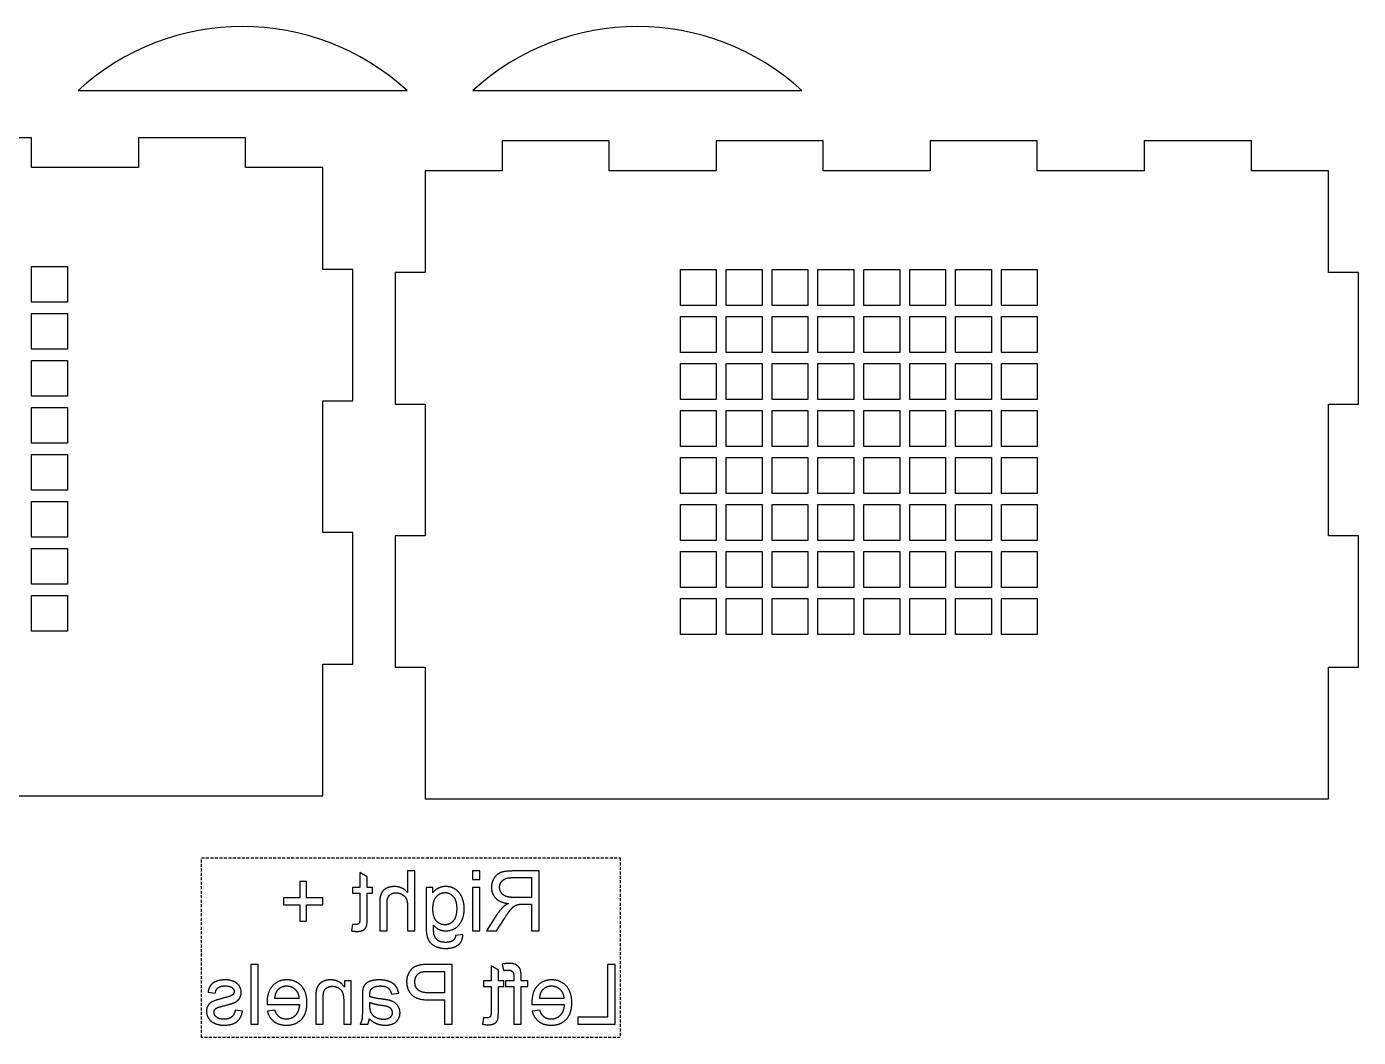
# Model space of a CAD drawing. Header units: millimetres. Extents: x -744 to 481, y -313 to -74.
# Drawn here: x -61.6 to 161, y -304.8 to -135.9 of the extents above; entities that cross this region are included whole.
import ezdxf

# ---------------------------------------------------------------- set-up
doc = ezdxf.new("R2010")
doc.units = ezdxf.units.MM
doc.linetypes.add('DASHED', pattern=[0.75, 0.5, -0.25])
doc.layers.get('0').update_dxf_attribs({"linetype": 'CONTINUOUS'})
doc.layers.add('1', color=7, linetype='DASHED')

msp = doc.modelspace()

# ---------------------------------------------------------------- linework, layer by layer
for p, q in [((-4.69, -278.01), (-5.92, -277.27)), ((-5.92, -277.27), (-5.92, -279.8)), ((-4.69, -279.8), (-4.69, -278.01)), ((3.3, -277.04), (2.07, -277.04)), ((2.07, -277.04), (2.07, -280.63)), ((3.3, -287.04), (3.3, -277.04)), ((14.17, -277.04), (12.94, -277.04)), ((12.94, -277.04), (12.94, -278.46)), ((14.17, -278.46), (14.17, -277.04)), ((19.6, -278.15), (22.76, -278.15)), ((24.08, -277.04), (19.65, -277.04)), ((22.76, -278.15), (22.76, -281.46)), ((24.08, -287.04), (24.08, -277.04)), ((-14.81, -278.82), (-15.97, -278.82)), ((-15.97, -278.82), (-15.97, -281.54)), ((-14.81, -281.54), (-14.81, -278.82)), ((-5.92, -279.8), (-7.15, -279.8)), ((-7.15, -279.8), (-7.15, -280.75)), ((-3.79, -279.8), (-4.69, -279.8)), ((-3.79, -280.75), (-3.79, -279.8)), ((6.29, -279.8), (5.16, -279.8)), ((5.16, -279.8), (5.16, -286.06)), ((6.29, -280.67), (6.29, -279.8)), ((12.94, -278.46), (14.17, -278.46)), ((14.17, -279.8), (12.94, -279.8)), ((12.94, -279.8), (12.94, -287.04)), ((14.17, -287.04), (14.17, -279.8)), ((-15.97, -281.54), (-18.69, -281.54)), ((-18.69, -281.54), (-18.69, -282.68)), ((-18.69, -282.68), (-15.97, -282.68)), ((-15.97, -282.68), (-15.97, -285.43)), ((-12.09, -281.54), (-14.81, -281.54)), ((-14.81, -285.43), (-14.81, -282.68)), ((-14.81, -282.68), (-12.09, -282.68)), ((-12.09, -282.68), (-12.09, -281.54)), ((-7.15, -280.75), (-5.92, -280.75)), ((-5.92, -280.75), (-5.92, -284.99)), ((-4.69, -284.92), (-4.69, -280.75)), ((-4.69, -280.75), (-3.79, -280.75)), ((-2.6, -282.45), (-2.6, -287.04)), ((-1.37, -287.04), (-1.37, -282.45)), ((22.76, -281.46), (19.92, -281.46)), ((21.23, -282.6), (22.76, -282.6)), ((22.76, -282.6), (22.76, -287.04)), ((2.07, -283.08), (2.07, -287.04)), ((17.01, -284.32), (15.27, -287.04)), ((-15.97, -285.43), (-14.81, -285.43)), ((-7.15, -285.95), (-7.33, -287.03)), ((-2.6, -287.04), (-1.37, -287.04)), ((2.07, -287.04), (3.3, -287.04)), ((12.94, -287.04), (14.17, -287.04)), ((15.27, -287.04), (16.94, -287.04)), ((16.94, -287.04), (18.26, -284.96)), ((22.76, -287.04), (24.08, -287.04)), ((11.29, -287.64), (10.1, -287.82)), ((-22.9, -292.65), (-24.12, -292.65)), ((-24.12, -292.65), (-24.12, -302.65)), ((-22.9, -302.65), (-22.9, -292.65)), ((5.66, -293.83), (8.22, -293.83)), ((9.54, -292.65), (5.77, -292.65)), ((8.22, -293.83), (8.22, -297.41)), ((9.54, -302.65), (9.54, -292.65)), ((17.24, -293.61), (16.02, -292.88)), ((16.02, -292.88), (16.02, -295.41)), ((17.24, -295.41), (17.24, -293.61)), ((17.9, -292.6), (18.09, -293.67)), ((36.78, -292.65), (35.46, -292.65)), ((35.46, -292.65), (35.46, -301.47)), ((36.78, -302.65), (36.78, -292.65)), ((-7.39, -295.41), (-8.49, -295.41)), ((-8.49, -295.41), (-8.49, -296.44)), ((-7.39, -302.65), (-7.39, -295.41)), ((16.02, -295.41), (14.78, -295.41)), ((14.78, -295.41), (14.78, -296.36)), ((18.14, -295.41), (17.24, -295.41)), ((18.14, -296.36), (18.14, -295.41)), ((19.83, -295.41), (18.42, -295.41)), ((18.42, -295.41), (18.42, -296.36)), ((19.83, -294.74), (19.83, -295.41)), ((21.05, -295.41), (21.05, -294.64)), ((22.14, -295.41), (21.05, -295.41)), ((22.14, -296.36), (22.14, -295.41)), ((-31.28, -297.28), (-30.08, -297.44)), ((-13.27, -298.2), (-13.27, -302.65)), ((-12.04, -302.65), (-12.04, -298.24)), ((-5.48, -297.98), (-5.48, -299.62)), ((-0.61, -297.64), (0.59, -297.47)), ((8.22, -297.41), (5.64, -297.41)), ((14.78, -296.36), (16.02, -296.36)), ((16.02, -296.36), (16.02, -300.6)), ((17.24, -300.53), (17.24, -296.36)), ((17.24, -296.36), (18.14, -296.36)), ((18.42, -296.36), (19.83, -296.36)), ((19.83, -296.36), (19.83, -302.65)), ((21.05, -302.65), (21.05, -296.36)), ((21.05, -296.36), (22.14, -296.36)), ((-25.54, -300.49), (-26.75, -300.3)), ((-21.42, -299.34), (-16.01, -299.34)), ((-20.11, -300.32), (-21.38, -300.47)), ((-16.08, -298.33), (-20.13, -298.33)), ((-8.61, -298.69), (-8.61, -302.65)), ((-4.24, -299.47), (-4.24, -299.02)), ((5.66, -298.59), (8.22, -298.59)), ((8.22, -298.59), (8.22, -302.65)), ((22.85, -299.34), (28.26, -299.34)), ((24.16, -300.32), (22.89, -300.47)), ((28.19, -298.33), (24.14, -298.33)), ((-24.12, -302.65), (-22.9, -302.65)), ((-13.27, -302.65), (-12.04, -302.65)), ((-8.61, -302.65), (-7.39, -302.65)), ((-5.87, -302.65), (-4.59, -302.65)), ((8.22, -302.65), (9.54, -302.65)), ((14.78, -301.55), (14.61, -302.64)), ((19.83, -302.65), (21.05, -302.65)), ((35.46, -301.47), (30.53, -301.47)), ((30.53, -301.47), (30.53, -302.65)), ((30.53, -302.65), (36.78, -302.65))]:
    msp.add_line(p, q)
for points in [[(-53.02, -146.58), (1.98, -146.58, 0.387925)], [(12.98, -146.58), (67.98, -146.58, 0.387925)]]:
    msp.add_lwpolyline(points, format="xyb", close=True)
msp.add_lwpolyline([(-163.11, -264.48), (-12.11, -264.48), (-12.11, -242.48), (-7.11, -242.48), (-7.11, -220.48), (-12.11, -220.48), (-12.11, -198.48), (-7.11, -198.48), (-7.11, -176.48), (-12.11, -176.48), (-12.11, -159.48), (-25, -159.48), (-25, -154.48), (-42.89, -154.48), (-42.89, -159.48), (-60.78, -159.48), (-60.78, -154.48), (-78.67, -154.48)])
for points in [[(156, -177), (156, -160), (143.11, -160), (143.11, -155), (125.22, -155), (125.22, -160), (107.33, -160), (107.33, -155), (89.44, -155), (89.44, -160), (71.56, -160), (71.56, -155), (53.67, -155), (53.67, -160), (35.78, -160), (35.78, -155), (17.89, -155), (17.89, -160), (5, -160), (5, -177), (0, -177), (0, -199), (5, -199), (5, -221), (0, -221), (0, -243), (5, -243), (5, -265), (156, -265), (156, -243), (161, -243), (161, -221), (156, -221), (156, -199), (161, -199), (161, -177)], [(-54.78, -175.98), (-54.78, -181.98), (-60.78, -181.98), (-60.78, -175.98)], [(53.67, -182.5), (47.67, -182.5), (47.67, -176.5), (53.67, -176.5)], [(61.33, -182.5), (55.33, -182.5), (55.33, -176.5), (61.33, -176.5)], [(69, -182.5), (63, -182.5), (63, -176.5), (69, -176.5)], [(76.67, -182.5), (70.67, -182.5), (70.67, -176.5), (76.67, -176.5)], [(84.33, -182.5), (78.33, -182.5), (78.33, -176.5), (84.33, -176.5)], [(92, -182.5), (86, -182.5), (86, -176.5), (92, -176.5)], [(99.67, -182.5), (93.67, -182.5), (93.67, -176.5), (99.67, -176.5)], [(107.33, -182.5), (101.33, -182.5), (101.33, -176.5), (107.33, -176.5)], [(-54.78, -183.84), (-54.78, -189.84), (-60.78, -189.84), (-60.78, -183.84)], [(53.67, -190.36), (47.67, -190.36), (47.67, -184.36), (53.67, -184.36)], [(61.33, -190.36), (55.33, -190.36), (55.33, -184.36), (61.33, -184.36)], [(69, -190.36), (63, -190.36), (63, -184.36), (69, -184.36)], [(76.67, -190.36), (70.67, -190.36), (70.67, -184.36), (76.67, -184.36)], [(84.33, -190.36), (78.33, -190.36), (78.33, -184.36), (84.33, -184.36)], [(92, -190.36), (86, -190.36), (86, -184.36), (92, -184.36)], [(99.67, -190.36), (93.67, -190.36), (93.67, -184.36), (99.67, -184.36)], [(107.33, -190.36), (101.33, -190.36), (101.33, -184.36), (107.33, -184.36)], [(-54.78, -191.69), (-54.78, -197.69), (-60.78, -197.69), (-60.78, -191.69)], [(53.67, -198.21), (47.67, -198.21), (47.67, -192.21), (53.67, -192.21)], [(61.33, -198.21), (55.33, -198.21), (55.33, -192.21), (61.33, -192.21)], [(69, -198.21), (63, -198.21), (63, -192.21), (69, -192.21)], [(76.67, -198.21), (70.67, -198.21), (70.67, -192.21), (76.67, -192.21)], [(84.33, -198.21), (78.33, -198.21), (78.33, -192.21), (84.33, -192.21)], [(92, -198.21), (86, -198.21), (86, -192.21), (92, -192.21)], [(99.67, -198.21), (93.67, -198.21), (93.67, -192.21), (99.67, -192.21)], [(107.33, -198.21), (101.33, -198.21), (101.33, -192.21), (107.33, -192.21)], [(-54.78, -199.55), (-54.78, -205.55), (-60.78, -205.55), (-60.78, -199.55)], [(53.67, -206.07), (47.67, -206.07), (47.67, -200.07), (53.67, -200.07)], [(61.33, -206.07), (55.33, -206.07), (55.33, -200.07), (61.33, -200.07)], [(69, -206.07), (63, -206.07), (63, -200.07), (69, -200.07)], [(76.67, -206.07), (70.67, -206.07), (70.67, -200.07), (76.67, -200.07)], [(84.33, -206.07), (78.33, -206.07), (78.33, -200.07), (84.33, -200.07)], [(92, -206.07), (86, -206.07), (86, -200.07), (92, -200.07)], [(99.67, -206.07), (93.67, -206.07), (93.67, -200.07), (99.67, -200.07)], [(107.33, -206.07), (101.33, -206.07), (101.33, -200.07), (107.33, -200.07)], [(-54.78, -207.41), (-54.78, -213.41), (-60.78, -213.41), (-60.78, -207.41)], [(53.67, -213.93), (47.67, -213.93), (47.67, -207.93), (53.67, -207.93)], [(61.33, -213.93), (55.33, -213.93), (55.33, -207.93), (61.33, -207.93)], [(69, -213.93), (63, -213.93), (63, -207.93), (69, -207.93)], [(76.67, -213.93), (70.67, -213.93), (70.67, -207.93), (76.67, -207.93)], [(84.33, -213.93), (78.33, -213.93), (78.33, -207.93), (84.33, -207.93)], [(92, -213.93), (86, -213.93), (86, -207.93), (92, -207.93)], [(99.67, -213.93), (93.67, -213.93), (93.67, -207.93), (99.67, -207.93)], [(107.33, -213.93), (101.33, -213.93), (101.33, -207.93), (107.33, -207.93)], [(-54.78, -215.27), (-54.78, -221.27), (-60.78, -221.27), (-60.78, -215.27)], [(53.67, -221.79), (47.67, -221.79), (47.67, -215.79), (53.67, -215.79)], [(61.33, -221.79), (55.33, -221.79), (55.33, -215.79), (61.33, -215.79)], [(69, -221.79), (63, -221.79), (63, -215.79), (69, -215.79)], [(76.67, -221.79), (70.67, -221.79), (70.67, -215.79), (76.67, -215.79)], [(84.33, -221.79), (78.33, -221.79), (78.33, -215.79), (84.33, -215.79)], [(92, -221.79), (86, -221.79), (86, -215.79), (92, -215.79)], [(99.67, -221.79), (93.67, -221.79), (93.67, -215.79), (99.67, -215.79)], [(107.33, -221.79), (101.33, -221.79), (101.33, -215.79), (107.33, -215.79)], [(-54.78, -223.12), (-54.78, -229.12), (-60.78, -229.12), (-60.78, -223.12)], [(53.67, -229.64), (47.67, -229.64), (47.67, -223.64), (53.67, -223.64)], [(61.33, -229.64), (55.33, -229.64), (55.33, -223.64), (61.33, -223.64)], [(69, -229.64), (63, -229.64), (63, -223.64), (69, -223.64)], [(76.67, -229.64), (70.67, -229.64), (70.67, -223.64), (76.67, -223.64)], [(84.33, -229.64), (78.33, -229.64), (78.33, -223.64), (84.33, -223.64)], [(92, -229.64), (86, -229.64), (86, -223.64), (92, -223.64)], [(99.67, -229.64), (93.67, -229.64), (93.67, -223.64), (99.67, -223.64)], [(107.33, -229.64), (101.33, -229.64), (101.33, -223.64), (107.33, -223.64)], [(-54.78, -230.98), (-54.78, -236.98), (-60.78, -236.98), (-60.78, -230.98)], [(53.67, -237.5), (47.67, -237.5), (47.67, -231.5), (53.67, -231.5)], [(61.33, -237.5), (55.33, -237.5), (55.33, -231.5), (61.33, -231.5)], [(69, -237.5), (63, -237.5), (63, -231.5), (69, -231.5)], [(76.67, -237.5), (70.67, -237.5), (70.67, -231.5), (76.67, -231.5)], [(84.33, -237.5), (78.33, -237.5), (78.33, -231.5), (84.33, -231.5)], [(92, -237.5), (86, -237.5), (86, -231.5), (92, -231.5)], [(99.67, -237.5), (93.67, -237.5), (93.67, -231.5), (99.67, -231.5)], [(101.33, -231.5), (107.33, -231.5), (107.33, -237.5), (101.33, -237.5)]]:
    msp.add_lwpolyline(points, close=True)
for points in [[(16.51, -278.26), (16.09, -278.95), (16.09, -279.77)], [(17.62, -277.31), (16.92, -277.58), (16.51, -278.26)], [(19.65, -277.04), (18.31, -277.04), (17.62, -277.31)], [(17.97, -278.61), (18.48, -278.15), (19.6, -278.15)], [(-1.5, -279.95), (-2.09, -280.27), (-2.34, -280.83)], [(-0.1, -279.64), (-0.9, -279.64), (-1.5, -279.95)], [(2.07, -280.63), (1.21, -279.64), (-0.1, -279.64)], [(8.4, -279.64), (7.12, -279.64), (6.29, -280.67)], [(10.08, -280.11), (9.36, -279.64), (8.4, -279.64)], [(11.17, -281.47), (10.79, -280.59), (10.08, -280.11)], [(16.09, -279.77), (16.09, -280.84), (16.78, -281.57)], [(17.45, -279.77), (17.45, -279.06), (17.97, -278.61)], [(17.72, -280.67), (17.45, -280.26), (17.45, -279.77)], [(-2.34, -280.83), (-2.6, -281.39), (-2.6, -282.45)], [(-1.37, -282.45), (-1.37, -281.53), (-0.97, -281.11)], [(-0.97, -281.11), (-0.57, -280.69), (0.16, -280.69)], [(0.16, -280.69), (0.7, -280.69), (1.18, -280.98)], [(1.18, -280.98), (1.66, -281.26), (1.87, -281.74)], [(1.87, -281.74), (2.07, -282.23), (2.07, -283.08)], [(6.3, -283.33), (6.3, -282), (6.89, -281.33)], [(6.89, -281.33), (7.48, -280.65), (8.31, -280.65)], [(8.31, -280.65), (9.13, -280.65), (9.71, -281.32)], [(9.71, -281.32), (10.28, -281.98), (10.28, -283.29)], [(11.54, -283.38), (11.54, -282.34), (11.17, -281.47)], [(16.78, -281.57), (17.47, -282.3), (18.91, -282.49)], [(18.5, -281.27), (17.99, -281.08), (17.72, -280.67)], [(18.91, -282.49), (18.38, -282.75), (18.11, -282.99)], [(19.92, -281.46), (19.01, -281.46), (18.5, -281.27)], [(19.89, -282.92), (20.18, -282.73), (20.49, -282.65)], [(20.49, -282.65), (20.71, -282.6), (21.23, -282.6)], [(-4.84, -286.37), (-4.69, -286.03), (-4.69, -284.92)], [(6.87, -285.38), (6.3, -284.72), (6.3, -283.33)], [(10.28, -283.29), (10.28, -284.72), (9.71, -285.37)], [(10.72, -285.97), (11.54, -284.89), (11.54, -283.38)], [(18.11, -282.99), (17.53, -283.52), (17.01, -284.32)], [(18.26, -284.96), (18.84, -284.06), (19.21, -283.59)], [(19.21, -283.59), (19.59, -283.11), (19.89, -282.92)], [(-7.33, -287.03), (-6.81, -287.14), (-6.4, -287.14)], [(-6.61, -285.99), (-6.82, -285.99), (-7.15, -285.95)], [(-6.19, -285.9), (-6.34, -285.99), (-6.61, -285.99)], [(-6.4, -287.14), (-5.73, -287.14), (-5.36, -286.93)], [(-5.98, -285.67), (-6.05, -285.82), (-6.19, -285.9)], [(-5.92, -284.99), (-5.92, -285.52), (-5.98, -285.67)], [(-5.36, -286.93), (-4.99, -286.72), (-4.84, -286.37)], [(5.16, -286.06), (5.16, -287.75), (5.5, -288.46)], [(6.49, -287.67), (6.4, -287.3), (6.4, -286.1)], [(6.4, -286.1), (7.21, -287.04), (8.41, -287.04)], [(8.29, -286.03), (7.45, -286.03), (6.87, -285.38)], [(9.71, -285.37), (9.15, -286.03), (8.29, -286.03)], [(8.41, -287.04), (9.9, -287.04), (10.72, -285.97)], [(5.5, -288.46), (5.84, -289.17), (6.59, -289.57)], [(7.12, -288.63), (6.66, -288.29), (6.49, -287.67)], [(8.44, -288.97), (7.58, -288.97), (7.12, -288.63)], [(9.68, -288.63), (9.23, -288.97), (8.44, -288.97)], [(10.1, -287.82), (10.03, -288.37), (9.68, -288.63)], [(10.52, -289.4), (11.32, -288.82), (11.29, -287.64)], [(6.59, -289.57), (7.34, -289.98), (8.43, -289.98)], [(8.43, -289.98), (9.73, -289.98), (10.52, -289.4)], [(3.02, -293.21), (2.52, -293.56), (2.22, -294.18)], [(4.25, -292.75), (3.51, -292.87), (3.02, -293.21)], [(5.77, -292.65), (4.78, -292.65), (4.25, -292.75)], [(4.43, -293.92), (4.76, -293.83), (5.66, -293.83)], [(19.05, -292.48), (18.53, -292.48), (17.9, -292.6)], [(18.09, -293.67), (18.47, -293.61), (18.81, -293.61)], [(18.81, -293.61), (19.37, -293.61), (19.6, -293.84)], [(20.3, -292.78), (19.85, -292.48), (19.05, -292.48)], [(19.6, -293.84), (19.83, -294.08), (19.83, -294.74)], [(20.92, -293.55), (20.75, -293.07), (20.3, -292.78)], [(21.05, -294.64), (21.05, -293.91), (20.92, -293.55)], [(-29.91, -295.49), (-30.55, -295.73), (-30.86, -296.15)], [(-28.41, -295.24), (-29.26, -295.24), (-29.91, -295.49)], [(-27.35, -295.39), (-27.84, -295.24), (-28.41, -295.24)], [(-26.57, -295.75), (-26.85, -295.54), (-27.35, -295.39)], [(-25.96, -296.43), (-26.18, -296.02), (-26.57, -295.75)], [(-18.13, -295.24), (-19.58, -295.24), (-20.5, -296.23)], [(-15.69, -296.25), (-16.63, -295.24), (-18.13, -295.24)], [(-12, -295.48), (-12.55, -295.71), (-12.82, -296.1)], [(-10.8, -295.24), (-11.45, -295.24), (-12, -295.48)], [(-8.49, -296.44), (-9.29, -295.24), (-10.8, -295.24)], [(-5.04, -296.01), (-5.31, -296.34), (-5.42, -296.85)], [(-4.19, -295.46), (-4.77, -295.68), (-5.04, -296.01)], [(-2.68, -295.24), (-3.61, -295.24), (-4.19, -295.46)], [(-1.03, -295.5), (-1.74, -295.24), (-2.68, -295.24)], [(0.05, -296.23), (-0.33, -295.75), (-1.03, -295.5)], [(2.22, -294.18), (1.91, -294.8), (1.91, -295.54)], [(1.91, -295.54), (1.91, -296.82), (2.72, -297.7)], [(3.28, -295.58), (3.28, -294.96), (3.59, -294.51)], [(3.82, -296.93), (3.28, -296.45), (3.28, -295.58)], [(3.59, -294.51), (3.91, -294.06), (4.43, -293.92)], [(26.14, -295.24), (24.69, -295.24), (23.77, -296.23)], [(28.58, -296.25), (27.64, -295.24), (26.14, -295.24)], [(-30.86, -296.15), (-31.16, -296.57), (-31.28, -297.28)], [(-28.63, -298.26), (-29.94, -298.61), (-30.45, -298.83)], [(-30.08, -297.44), (-30, -296.88), (-29.61, -296.57)], [(-29.61, -296.57), (-29.21, -296.25), (-28.5, -296.25)], [(-27.55, -297.94), (-27.73, -298.01), (-28.63, -298.26)], [(-28.5, -296.25), (-27.65, -296.25), (-27.29, -296.53)], [(-27.08, -297.62), (-27.23, -297.81), (-27.55, -297.94)], [(-27.29, -296.53), (-26.93, -296.81), (-26.93, -297.19)], [(-26.93, -297.19), (-26.93, -297.43), (-27.08, -297.62)], [(-26.01, -298.3), (-25.74, -297.86), (-25.74, -297.33)], [(-25.74, -297.33), (-25.74, -296.85), (-25.96, -296.43)], [(-20.5, -296.23), (-21.42, -297.22), (-21.42, -299.02)], [(-20.13, -298.33), (-20.05, -297.42), (-19.66, -296.96)], [(-19.66, -296.96), (-19.08, -296.25), (-18.14, -296.25)], [(-18.14, -296.25), (-17.3, -296.25), (-16.72, -296.82)], [(-16.72, -296.82), (-16.14, -297.38), (-16.08, -298.33)], [(-14.75, -299.09), (-14.75, -297.26), (-15.69, -296.25)], [(-13.2, -297), (-13.27, -297.34), (-13.27, -298.2)], [(-12.82, -296.1), (-13.09, -296.48), (-13.2, -297)], [(-12.04, -298.24), (-12.04, -297.49), (-11.9, -297.12)], [(-11.9, -297.12), (-11.76, -296.75), (-11.39, -296.53)], [(-11.39, -296.53), (-11.03, -296.31), (-10.54, -296.31)], [(-10.54, -296.31), (-9.75, -296.31), (-9.18, -296.81)], [(-9.18, -296.81), (-8.61, -297.3), (-8.61, -298.69)], [(-5.42, -296.85), (-5.48, -297.16), (-5.48, -297.98)], [(-4.25, -297.73), (-4.25, -296.98), (-3.9, -296.68)], [(-4.24, -298.05), (-4.25, -297.8), (-4.25, -297.73)], [(-2.05, -298.48), (-3.54, -298.3), (-4.24, -298.05)], [(-3.9, -296.68), (-3.43, -296.26), (-2.5, -296.26)], [(-2.5, -296.26), (-1.64, -296.26), (-1.22, -296.56)], [(-1.22, -296.56), (-0.81, -296.87), (-0.61, -297.64)], [(0.59, -297.47), (0.42, -296.7), (0.05, -296.23)], [(2.72, -297.7), (3.54, -298.59), (5.66, -298.59)], [(5.64, -297.41), (4.35, -297.41), (3.82, -296.93)], [(23.77, -296.23), (22.85, -297.22), (22.85, -299.02)], [(24.14, -298.33), (24.22, -297.42), (24.61, -296.96)], [(24.61, -296.96), (25.19, -296.25), (26.13, -296.25)], [(26.13, -296.25), (26.97, -296.25), (27.55, -296.82)], [(27.55, -296.82), (28.13, -297.38), (28.19, -298.33)], [(29.52, -299.09), (29.52, -297.26), (28.58, -296.25)], [(-31.26, -299.47), (-31.55, -299.9), (-31.55, -300.52)], [(-31.55, -300.52), (-31.55, -301.14), (-31.2, -301.68)], [(-30.45, -298.83), (-30.97, -299.05), (-31.26, -299.47)], [(-30.29, -300.65), (-30.29, -300.24), (-29.93, -300)], [(-29.93, -300), (-29.68, -299.83), (-28.67, -299.58)], [(-28.67, -299.58), (-27.32, -299.24), (-26.8, -298.99)], [(-26.75, -300.3), (-26.85, -301.03), (-27.32, -301.42)], [(-26.8, -298.99), (-26.28, -298.74), (-26.01, -298.3)], [(-26.48, -302.23), (-25.74, -301.64), (-25.54, -300.49)], [(-21.42, -299.02), (-21.42, -299.12), (-21.42, -299.34)], [(-21.38, -300.47), (-21.08, -301.59), (-20.27, -302.2)], [(-19.36, -301.45), (-19.83, -301.1), (-20.11, -300.32)], [(-16.01, -299.34), (-16.08, -300.54), (-16.69, -301.17)], [(-15.68, -301.84), (-14.75, -300.86), (-14.75, -299.09)], [(-5.48, -299.62), (-5.48, -301.33), (-5.56, -301.78)], [(-4.24, -299.02), (-3.57, -299.29), (-2.24, -299.48)], [(-4.04, -300.69), (-4.24, -300.28), (-4.24, -299.47)], [(-2.24, -299.48), (-1.48, -299.59), (-1.16, -299.72)], [(-0.96, -298.66), (-1.32, -298.56), (-2.05, -298.48)], [(-1.16, -299.72), (-0.85, -299.86), (-0.68, -300.12)], [(-0.08, -299.06), (-0.47, -298.8), (-0.96, -298.66)], [(-0.68, -300.12), (-0.51, -300.39), (-0.51, -300.71)], [(0.56, -299.77), (0.32, -299.33), (-0.08, -299.06)], [(0.8, -300.74), (0.8, -300.21), (0.56, -299.77)], [(22.85, -299.02), (22.85, -299.12), (22.85, -299.34)], [(22.89, -300.47), (23.19, -301.59), (24, -302.2)], [(24.91, -301.45), (24.44, -301.1), (24.16, -300.32)], [(28.26, -299.34), (28.19, -300.54), (27.58, -301.17)], [(28.59, -301.84), (29.52, -300.86), (29.52, -299.09)], [(-31.2, -301.68), (-30.84, -302.22), (-30.16, -302.52)], [(-29.88, -301.46), (-30.29, -301.12), (-30.29, -300.65)], [(-30.16, -302.52), (-29.49, -302.81), (-28.63, -302.81)], [(-28.63, -301.81), (-29.47, -301.81), (-29.88, -301.46)], [(-27.32, -301.42), (-27.79, -301.81), (-28.63, -301.81)], [(-28.63, -302.81), (-27.22, -302.81), (-26.48, -302.23)], [(-20.27, -302.2), (-19.46, -302.81), (-18.2, -302.81)], [(-18.2, -301.81), (-18.88, -301.81), (-19.36, -301.45)], [(-16.69, -301.17), (-17.3, -301.81), (-18.2, -301.81)], [(-18.2, -302.81), (-16.61, -302.81), (-15.68, -301.84)], [(-5.56, -301.78), (-5.64, -302.23), (-5.87, -302.65)], [(-4.59, -302.65), (-4.4, -302.27), (-4.34, -301.76)], [(-4.34, -301.76), (-3.66, -302.34), (-3.03, -302.58)], [(-3.23, -301.54), (-3.78, -301.23), (-4.04, -300.69)], [(-1.97, -301.85), (-2.68, -301.85), (-3.23, -301.54)], [(-3.03, -302.58), (-2.4, -302.81), (-1.68, -302.81)], [(-0.88, -301.53), (-1.25, -301.85), (-1.97, -301.85)], [(-1.68, -302.81), (-0.48, -302.81), (0.16, -302.23)], [(-0.51, -300.71), (-0.51, -301.2), (-0.88, -301.53)], [(0.16, -302.23), (0.8, -301.65), (0.8, -300.74)], [(14.61, -302.64), (15.12, -302.75), (15.53, -302.75)], [(15.32, -301.6), (15.12, -301.6), (14.78, -301.55)], [(15.74, -301.51), (15.6, -301.6), (15.32, -301.6)], [(15.53, -302.75), (16.2, -302.75), (16.57, -302.53)], [(15.95, -301.27), (15.89, -301.42), (15.74, -301.51)], [(16.02, -300.6), (16.02, -301.12), (15.95, -301.27)], [(16.57, -302.53), (16.94, -302.32), (17.09, -301.98)], [(17.09, -301.98), (17.24, -301.63), (17.24, -300.53)], [(24, -302.2), (24.81, -302.81), (26.07, -302.81)], [(26.07, -301.81), (25.39, -301.81), (24.91, -301.45)], [(27.58, -301.17), (26.97, -301.81), (26.07, -301.81)], [(26.07, -302.81), (27.66, -302.81), (28.59, -301.84)]]:
    msp.add_open_spline(points, degree=2)
at = {"layer": '1'}
for p, q in [((-32.39, -304.85), (-32.39, -274.85)), ((-32.39, -274.85), (37.61, -274.85)), ((37.61, -274.85), (37.61, -304.85)), ((37.61, -304.85), (-32.39, -304.85))]:
    msp.add_line(p, q, dxfattribs=at)

doc.saveas('drawing.dxf')
